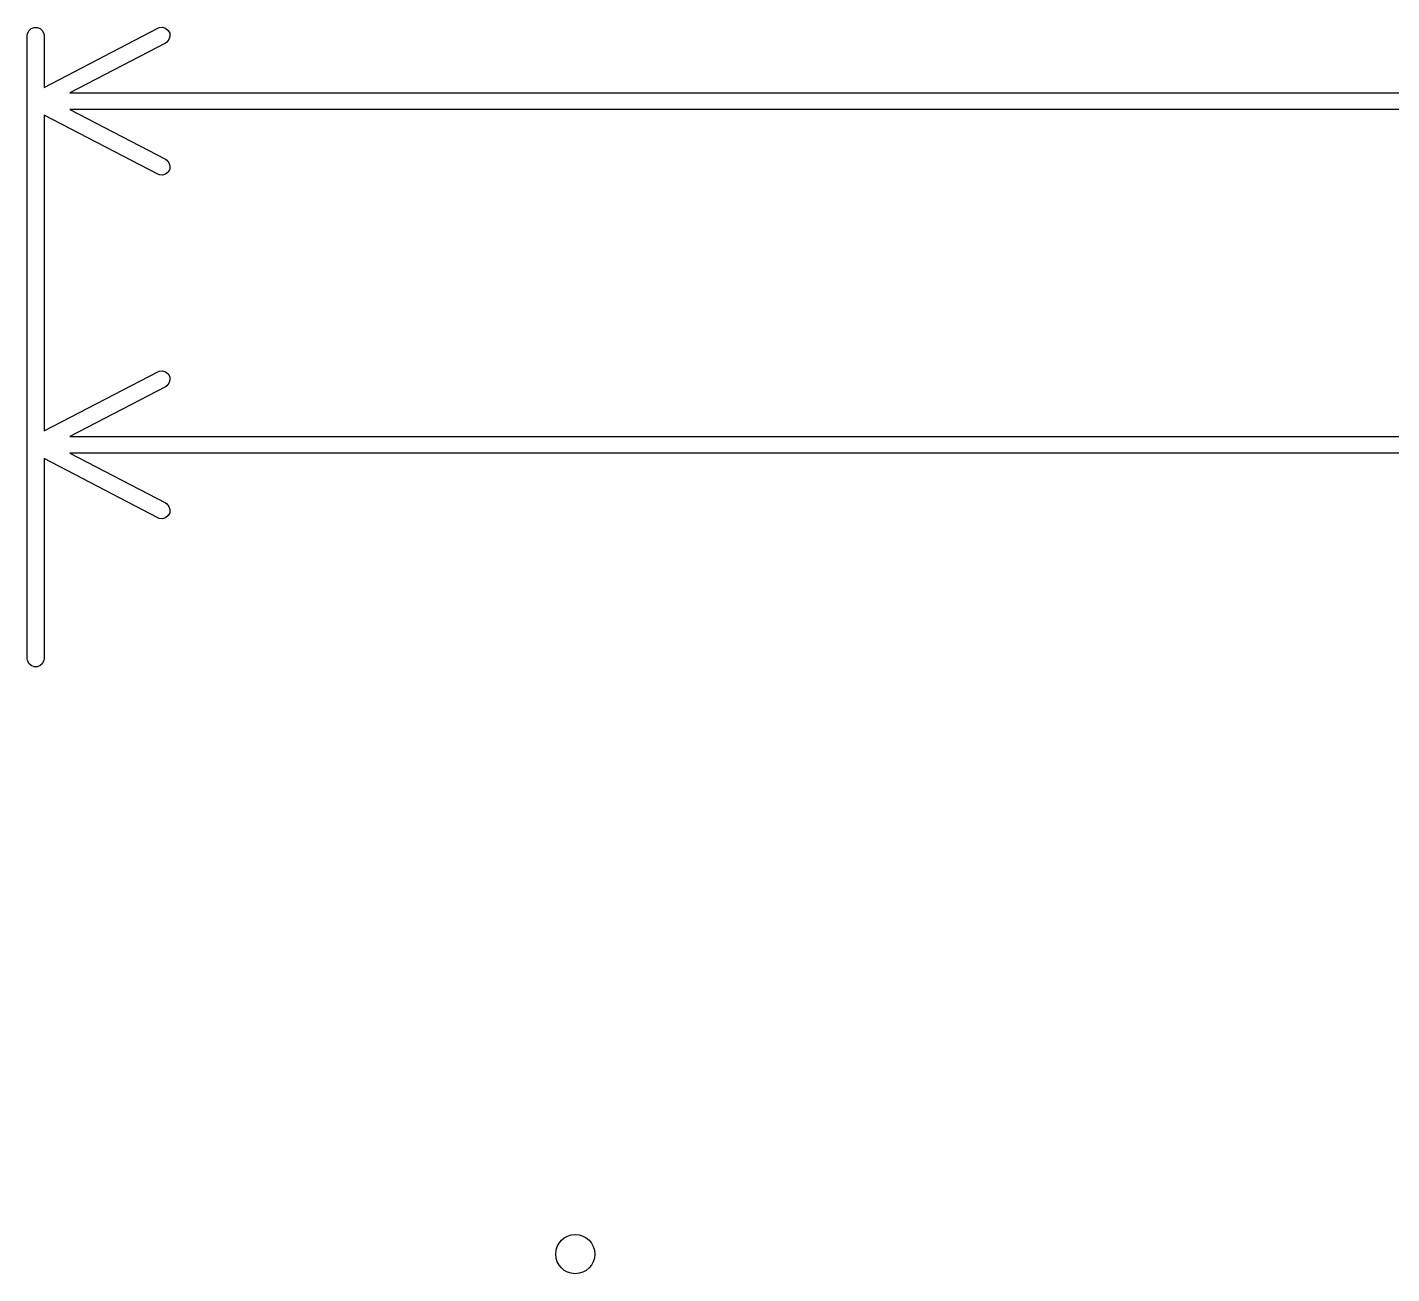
# Model space of a CAD drawing. Extents: x 0.01 to 1.92, y 0.01 to 1.48.
# Drawn here: x 0.007 to 0.4875, y 0.9931 to 1.432 of the extents above; entities that cross this region are included whole.
import ezdxf

# ---------------------------------------------------------------- set-up
doc = ezdxf.new("R2010")
doc.units = 0
doc.header["$MEASUREMENT"] = 0
doc.layers.add('BLACK', color=7, linetype='CONTINUOUS')

msp = doc.modelspace()

# ---------------------------------------------------------------- linework, layer by layer
at = {"layer": 'BLACK', "linetype": 'CONTINUOUS'}
for p, q in [((0.00836, 1.43154), (0.00942, 1.43198)), ((0.00942, 1.43198), (0.01058, 1.43198)), ((0.01058, 1.43198), (0.01164, 1.43154)), ((0.05299, 1.43171), (0.05352, 1.43192)), ((0.05352, 1.43192), (0.05467, 1.43202)), ((0.05467, 1.43202), (0.05577, 1.43168)), ((0.00705, 1.42909), (0.0071, 1.42966)), ((0.00705, 1.20969), (0.00705, 1.42909)), ((0.0071, 1.42966), (0.00754, 1.43073)), ((0.00754, 1.43073), (0.00836, 1.43154)), ((0.01164, 1.43154), (0.01246, 1.43073)), ((0.01246, 1.43073), (0.0129, 1.42966)), ((0.0129, 1.42966), (0.01295, 1.42909)), ((0.01295, 1.41087), (0.05299, 1.43171)), ((0.01295, 1.42909), (0.01295, 1.41087)), ((0.05577, 1.43168), (0.05665, 1.43094)), ((0.05694, 1.42767), (0.0562, 1.42678)), ((0.05665, 1.43094), (0.05719, 1.42991)), ((0.05729, 1.42877), (0.05694, 1.42767)), ((0.05719, 1.42991), (0.05729, 1.42877)), ((0.05571, 1.42647), (0.02207, 1.40895)), ((0.0562, 1.42678), (0.05571, 1.42647)), ((0.02207, 1.40895), (1.57793, 1.40895)), ((0.02207, 1.40305), (0.05571, 1.38553)), ((1.57793, 1.40305), (0.02207, 1.40305)), ((0.05299, 1.38029), (0.01295, 1.40113)), ((0.01295, 1.40113), (0.01295, 1.28987)), ((0.05571, 1.38553), (0.0562, 1.38522)), ((0.0562, 1.38522), (0.05694, 1.38433)), ((0.05694, 1.38433), (0.05729, 1.38323)), ((0.05352, 1.38008), (0.05299, 1.38029)), ((0.05467, 1.37998), (0.05352, 1.38008)), ((0.05577, 1.38032), (0.05467, 1.37998)), ((0.05665, 1.38106), (0.05577, 1.38032)), ((0.05719, 1.38209), (0.05665, 1.38106)), ((0.05729, 1.38323), (0.05719, 1.38209)), ((0.01295, 1.28987), (0.05299, 1.31071)), ((0.05299, 1.31071), (0.05352, 1.31092)), ((0.05352, 1.31092), (0.05467, 1.31102)), ((0.05467, 1.31102), (0.05577, 1.31068)), ((0.05577, 1.31068), (0.05665, 1.30994)), ((0.05665, 1.30994), (0.05719, 1.30891)), ((0.05729, 1.30777), (0.05694, 1.30667)), ((0.05719, 1.30891), (0.05729, 1.30777)), ((0.05571, 1.30547), (0.02207, 1.28795)), ((0.0562, 1.30578), (0.05571, 1.30547)), ((0.05694, 1.30667), (0.0562, 1.30578)), ((0.02207, 1.28795), (1.57793, 1.28795)), ((0.05299, 1.25929), (0.01295, 1.28013)), ((0.01295, 1.28013), (0.01295, 1.20969)), ((1.57793, 1.28205), (0.02207, 1.28205)), ((0.02207, 1.28205), (0.05571, 1.26453)), ((0.05571, 1.26453), (0.0562, 1.26422)), ((0.0562, 1.26422), (0.05694, 1.26333)), ((0.05352, 1.25908), (0.05299, 1.25929)), ((0.05467, 1.25898), (0.05352, 1.25908)), ((0.05577, 1.25932), (0.05467, 1.25898)), ((0.05665, 1.26006), (0.05577, 1.25932)), ((0.05719, 1.26109), (0.05665, 1.26006)), ((0.05694, 1.26333), (0.05729, 1.26223)), ((0.05729, 1.26223), (0.05719, 1.26109)), ((0.0071, 1.20911), (0.00705, 1.20969)), ((0.00754, 1.20804), (0.0071, 1.20911)), ((0.00836, 1.20723), (0.00754, 1.20804)), ((0.00942, 1.20679), (0.00836, 1.20723)), ((0.01058, 1.20679), (0.00942, 1.20679)), ((0.01164, 1.20723), (0.01058, 1.20679)), ((0.01246, 1.20804), (0.01164, 1.20723)), ((0.0129, 1.20911), (0.01246, 1.20804)), ((0.01295, 1.20969), (0.0129, 1.20911))]:
    msp.add_line(p, q, dxfattribs=at)
at = {"layer": 'BLACK'}
msp.add_circle((0.2, 1), 0.00689, dxfattribs=at)
msp.add_circle((0.2, 1), 0.00689, dxfattribs=at)

doc.saveas('drawing.dxf')
